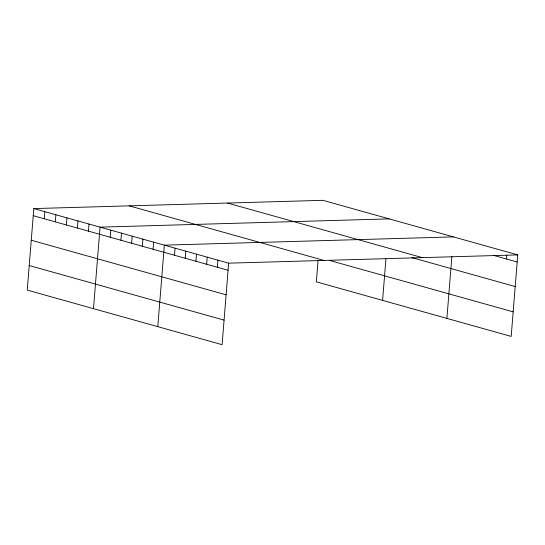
<?xml version="1.0" encoding="UTF-8"?>
<svg xmlns="http://www.w3.org/2000/svg" width="545" height="545" viewBox="0 0 545 545"><rect width="100%" height="100%" fill="white"/><g stroke="black" fill="none" stroke-linecap="round" stroke-linejoin="round"><path stroke-width="0.82" d="M33.81 208.585L27.25 290.097L222.094 344.678L228.648 263.167L33.81 208.585L322.906 200.322L517.75 254.903L511.19 336.415L316.352 281.833L318.062 260.551M44.281 218.777L44.847 211.678M55.318 221.87L55.89 214.771M66.361 224.962L66.933 217.864M77.404 228.055L77.976 220.957M88.44 231.148L89.012 224.049M93.495 308.654L100.055 227.142L389.157 218.879M110.199 237.239L110.771 230.14M120.915 240.243L121.487 233.144M131.631 243.247L132.203 236.148M142.347 246.245L142.919 239.146M153.063 249.249L153.636 242.15M157.791 326.666L164.352 245.155L453.454 236.891M174.495 255.251L175.068 248.152M185.211 258.255L185.784 251.156M195.928 261.253L196.5 254.161M206.644 264.257L207.216 257.158M217.36 267.261L217.932 260.163M382.597 300.397L385.928 258.97M446.893 318.403L451.894 256.266M506.462 258.998L506.782 255.053M228.648 263.167L517.75 254.903M493.45 255.353L517.178 262.002M227.503 203.047L422.348 257.628M411.87 257.608L515.202 286.561M329.364 260.374L513.165 311.863M129.213 205.853L324.05 260.435M33.238 215.684L228.076 270.259M31.263 240.236L226.1 294.818M29.226 265.538L224.07 320.119"/></g></svg>
